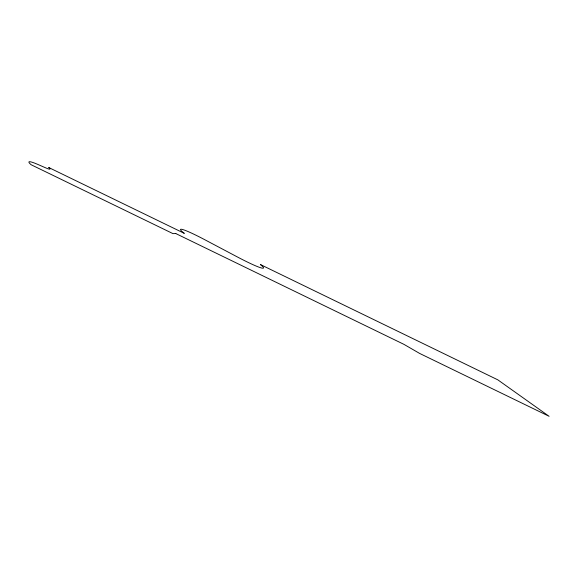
<?xml version="1.0" encoding="UTF-8"?>
<svg xmlns="http://www.w3.org/2000/svg" width="578" height="578" viewBox="0 0 578 578"><rect width="100%" height="100%" fill="white"/><g stroke="black" fill="none" stroke-linecap="round" stroke-linejoin="round"><path stroke-width="0.87" d="M175.806 233.563L172.959 233.62L31.14 164.744A45.937 3.685 29.4 0 1 38.516 164.73L45.301 167.685A22.361 1.792 29.4 0 0 48.675 167.49L184.331 233.368A38.82 3.114 29.4 0 1 205.111 239.892L236.597 256.545A42.389 3.396 29.4 0 0 260.44 264.558L497.839 379.854L549.1 416.297L419.606 353.411L403.95 344.358L175.806 233.563"/></g></svg>
